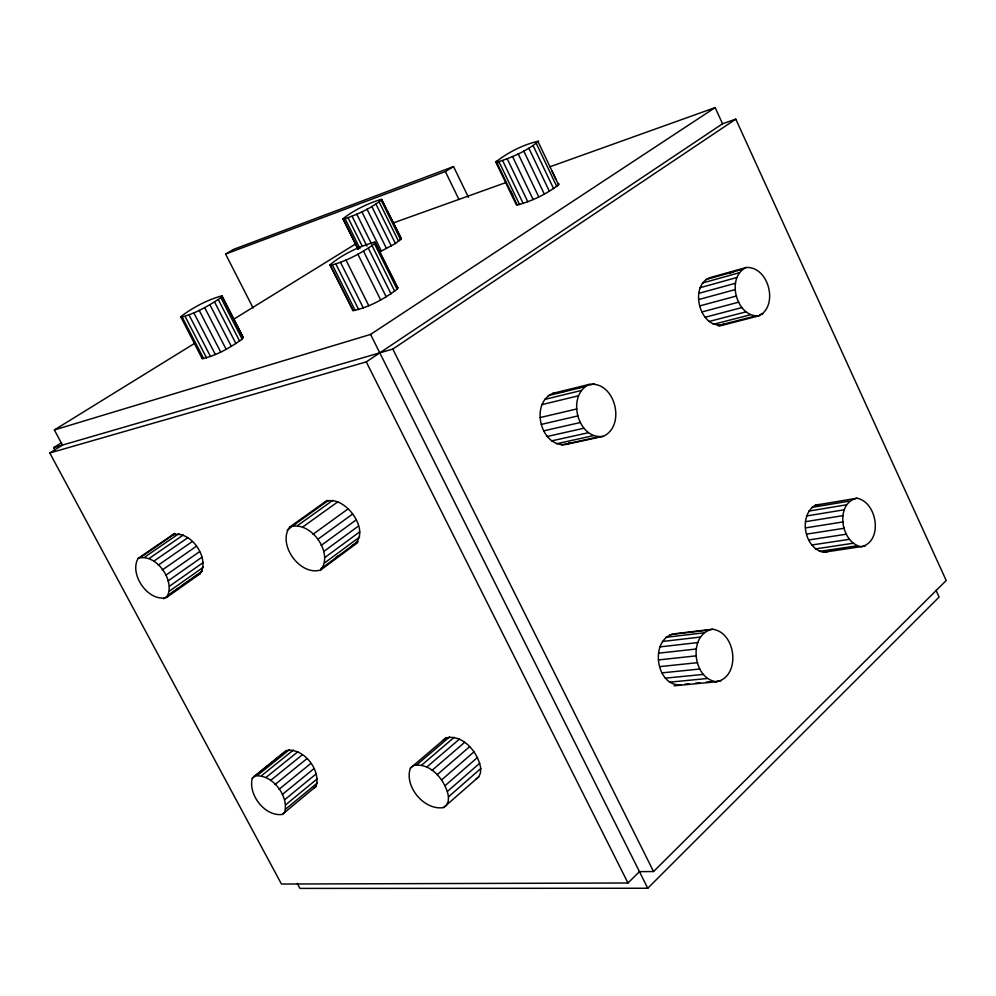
<?xml version="1.0" encoding="UTF-8"?>
<svg xmlns="http://www.w3.org/2000/svg" width="996" height="996" viewBox="0 0 996 996"><rect width="100%" height="100%" fill="white"/><g stroke="black" fill="none" stroke-linecap="round" stroke-linejoin="round"><path stroke-width="1.49" d="M282.329 814.429L284.632 812.288C289.251 795.891 271.833 773.27 254.49 776.083L252.274 778.299C247.992 794.696 265.036 816.845 282.329 814.429L316.118 786.292C321.086 770.02 303.531 747.398 286.3 750.598L254.49 776.083M865.362 546.007L823.605 552.282C804.096 548.46 798.244 515.33 815.4 505.171L856.983 498.212C877.439 502.096 883.328 541.612 861.316 546.729C840.599 543.181 834.66 502.955 856.983 498.212M758.927 315.844C736.206 317.649 725.648 277.224 746.153 267.488C768.663 266.144 779.034 305.809 758.927 315.844L719.137 326.103M724.715 324.024C701.221 332.178 687.8 287.072 709.55 277.772L746.153 267.488M716.697 681.762C692.556 679.197 687.688 634.215 712.489 629.223C736.305 632.211 741.111 676.359 716.697 681.762L674.105 685.821M320.824 569.911C334.058 552.68 310.167 519.75 289.687 527.083C277.05 544.501 300.356 576.609 320.824 569.911L357.726 542.608M681.04 684.862C655.318 686.991 649.081 638.162 674.715 633.73L712.489 629.223M603.29 436.323C577.331 440.195 565.94 394.603 589.433 384.369C615.142 381.057 626.31 425.778 603.29 436.323L566.512 444.378C540.766 448.437 529.424 403.293 552.88 393.345L589.433 384.369M351.675 545.87C374.098 534.342 344.703 492.398 324.708 502.096M448.499 796.837L448.2 801.519L446.544 805.166L443.656 807.532C424.458 810.943 403.841 786.429 410.414 768.09L413.216 765.638C430.795 761.853 445.922 780.964 448.499 796.837L480.769 768.563C478.441 752.752 463.14 733.865 445.747 737.974L410.414 768.09M480.769 768.563L480.408 773.232L478.703 776.892L443.656 807.532M166.581 597.476C176.429 581.764 156.335 552.842 138.17 558.345C128.783 574.194 148.416 602.468 166.581 597.476L200.196 573.721C210.417 558.171 190.236 529.175 172.134 535.076M495.796 162.099L496.718 162.336C511.483 157.605 526.934 151.18 538.649 141.083C523.46 144.582 507.91 152.276 495.796 162.099L516.227 204.628L517.21 204.977C532.038 201.167 546.431 194.108 558.582 184.795L558.955 183.787L557.872 183.488M397.068 289.251L397.914 287.894L374.795 242.078C358.772 246.61 342.749 254.204 329.925 264.836L353.107 310.628C369.043 307.328 384.107 298.999 397.068 289.251L374.533 243.808L375.442 242.563M378.878 252.386L395.449 243.522L401.351 238.691L381.48 199.212C367.798 203.533 354.165 209.932 342.873 218.784L358.124 249.436M342.873 218.784L343.346 219.145C357.066 214.862 370.786 208.438 382.041 199.524M242.14 339.15L243.061 337.084L221.909 295.837C207.156 299.921 192.875 307.428 180.712 316.716L202.176 358.647C216.667 355.684 230.088 347.592 242.14 339.15L220.863 297.692L221.909 295.837M297.269 883.377L299.97 888.407L647.761 888.245L939.091 597.065L936.016 590.342M653.55 871.537L946.2 580.519L735.783 119.134L722.548 123.765L366.267 361.897L49.8 452.981L281.432 884.037L627.978 882.991L639.457 871.649L653.55 871.537L392.798 349.073L53.647 447.64L55.116 450.366M286.3 750.598L252.274 778.299M313.79 788.458L316.118 786.292M442.909 740.451L445.747 737.974M447.441 791.422L479.761 763.197M445.063 785.682L477.445 757.495M441.527 779.98L473.972 751.868M437.107 774.739L469.602 746.714M432.09 770.319L464.622 742.381M426.836 767.02L459.393 739.169M421.706 765.077L454.276 737.301M417.063 764.604L449.619 736.891M285.827 808.964L317.363 782.956M285.827 804.693L317.425 778.698M284.644 799.751L316.292 773.78M475.789 779.283L478.703 776.892M282.329 794.497L314.039 768.576M279.067 789.293L310.827 763.434M275.07 784.487L306.868 758.703M270.626 780.441L302.448 754.719M266.032 777.415L297.866 751.756M261.612 775.61L293.459 750.025M329.925 264.836L330.435 265.384C346.284 261.375 361.212 253.208 374.533 243.808M257.678 775.162L289.512 749.627M320.824 568.691L323.289 566.861M335.627 557.735L338.105 555.905M323.488 566.923L358.124 541.314M180.799 317.351C195.204 313.74 208.538 305.884 220.863 297.692M324.995 557.424L359.743 531.839M324.908 562.665L359.606 537.056M323.712 551.535L358.535 526M321.173 545.435L356.058 519.962M317.525 539.533L352.472 514.135M313.043 534.254L348.04 508.931M302.821 526.934L337.893 501.785M289.687 527.083L327.049 500.428M293.334 525.465L328.381 500.44M287.109 530.158L290.857 527.482M293.359 525.701L295.849 523.908M297.816 525.415L332.876 500.328M168.673 594.811L202.325 571.032M163.531 598.808L168.498 595.284M172.233 592.657L178.446 588.263M182.181 585.623L189.638 580.344M193.373 577.705L197.108 575.078M169.469 586.233L203.234 562.479M169.669 590.977L203.371 567.197M168.1 580.905L201.939 557.175M165.647 575.352L199.536 551.684M162.286 569.973L196.224 546.368M158.239 565.143L192.216 541.6M153.795 561.196L187.796 537.728M144.955 556.938L178.969 533.607M149.263 558.395L183.276 535.001M138.17 558.345L174.636 533.37M141.171 556.926L175.172 533.632M392.798 349.073L735.783 119.134M49.8 452.981L62.462 445.075L54.357 429.948L370.562 334.419L715.153 107.593L722.548 123.765M53.647 447.64L61.565 442.697M54.357 429.948L194.419 343.483M234.06 319.006L355.634 243.958M253.059 307.889L225.594 254.08L445.374 171.549L453.541 166.569L468.456 197.333M225.594 254.08L233.487 249.411L453.541 166.569M566.512 444.378L569.849 442.635M198.129 574.617L200.196 573.721M393.47 222.867L506.055 182.517M549.929 166.793L715.153 107.593M705.641 279.652L742.244 269.381M728.524 273.414L732.907 272.182M702.404 283.038L739.02 272.804M700.088 287.707L736.716 277.535M698.856 293.334L735.496 283.25M698.769 299.535L735.434 289.537M699.864 305.872L736.554 295.986M702.056 311.922L738.758 302.137M705.18 317.251L741.92 307.565M709.04 321.496L745.792 311.897M713.348 324.36L750.125 314.836M759.848 314.636L762.799 313.877M717.817 325.667L754.607 316.18M562.217 391.777L566.612 390.706M578.315 387.83L582.697 386.759M590.005 384.966L594.4 383.883M548.373 395.599L584.913 386.635M544.638 399.433L581.166 390.532M541.911 404.625L578.452 395.798M540.206 417.548L576.784 408.945M541.351 424.383L577.966 415.905M543.766 430.845L580.407 422.491M547.265 436.472L583.93 428.23M551.61 440.892L588.312 432.737M556.49 443.793L593.218 435.7M561.57 444.975L598.335 436.92M823.605 552.282L827.639 551.56M811.752 507.412L849.302 501.113M808.764 511.085L846.326 504.835M806.648 515.953L844.222 509.778M805.54 521.692L843.126 515.604M815.4 505.171L819.447 504.524M805.527 527.892L843.139 521.904M806.611 534.13L844.247 528.241M808.715 539.969L846.376 534.192M811.703 545.011L849.376 539.322M815.351 548.908L853.049 543.281M819.409 551.386L857.12 545.808M670.096 634.664L707.857 630.169M665.926 637.303L703.674 632.846M662.465 641.474L700.225 637.079M659.975 646.89L697.748 642.582M658.63 653.177L696.416 648.981M658.518 659.925L696.328 655.841M659.663 666.635L697.499 662.676M661.967 672.873L699.839 669.013M552.88 393.345L557.835 392.86M665.291 678.176L703.188 674.417M669.387 682.185L707.309 678.513M684.862 684.202L689.419 683.766M695.482 683.181L700.039 682.746M706.114 682.173L710.671 681.737M716.747 681.152L721.303 680.716M401.351 238.691L386.983 210.38M397.205 287.284L397.914 287.894M189.028 314.923L210.517 356.481M185.094 316.429L206.558 357.913M182.28 317.263L203.707 358.647M204.641 307.527L226.104 349.198M199.163 310.304L220.651 351.974M193.834 312.831L215.323 354.464M222.096 296.41L243.31 337.769M218.298 299.584L239.625 341.13M214.563 301.975L235.94 343.583M209.895 304.676L231.333 346.334M366.267 361.897L627.978 882.991M340.508 262.346L363.303 307.938M335.913 264.102L358.672 309.594M370.562 334.419L647.761 888.245M332.477 265.135L355.199 310.503M330.435 265.384L353.107 310.628M357.863 254.167L380.634 299.883M345.961 259.993L368.757 305.66M374.795 242.078L396.52 285.914M356.78 214.165L371.608 244.07M372.106 245.738L394.715 291.293M368.346 248.228L391.005 293.87M352.086 216.244L366.914 246.099M348.114 217.838L362.245 246.273M363.49 251.104L386.199 296.796M345.139 218.821L359.93 248.552M343.346 219.145L358.112 248.813M375.99 204.13L395.449 243.522M371.832 206.546L391.316 245.975M367.014 209.135L386.535 248.589M361.872 211.75L381.418 251.191M382.165 200.607L385.601 207.591M381.281 200.495L400.641 239.75M379.215 202.064L398.624 241.393M445.374 171.549L458.944 199.486M507.238 158.812L527.805 201.752M502.631 160.642L523.186 203.483M499.046 161.85L519.576 204.591M496.332 161.153L497.651 163.892M510.799 191.257L512.766 195.365M496.718 162.336L517.21 204.977M523.734 150.994L544.289 194.033M518.169 153.82L538.736 196.847M512.529 156.484L533.121 199.486M538.214 141.98L558.582 184.795M551.996 171.125L555.917 179.367M536.346 143.549L556.764 186.451M533.146 145.665L553.614 188.642M528.851 148.217L549.356 191.232M202.039 357.9L202.176 358.647"/></g></svg>
